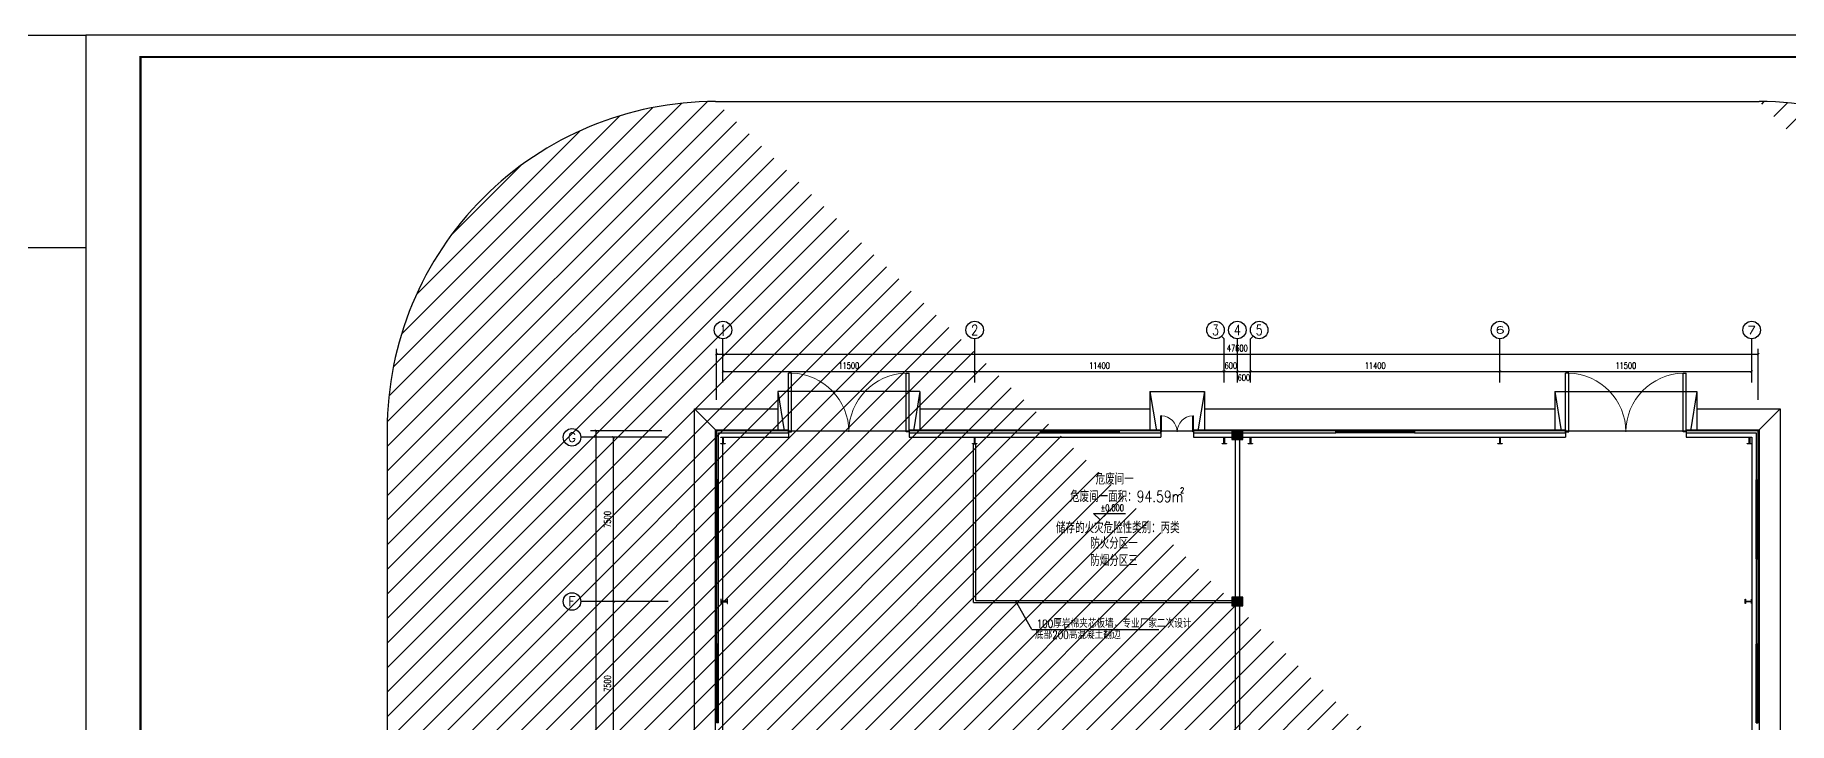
# Model space of a CAD drawing. Extents: x 4532298 to 10139194, y -639876 to -207028.
# Drawn here: x 5225717 to 5305847, y -322187 to -290759 of the extents above; entities that cross this region are included whole.
import ezdxf
from ezdxf.enums import TextEntityAlignment as Align

# ---------------------------------------------------------------- set-up
doc = ezdxf.new("R2010")
doc.units = 0
doc.header["$LTSCALE"] = 1000
doc.header["$MEASUREMENT"] = 0
doc.layers.get('0').update_dxf_attribs({"linetype": 'CONTINUOUS'})
doc.layers.get('Defpoints').update_dxf_attribs({"linetype": 'CONTINUOUS'})
for name, color, linetype in [('AXIS_TEXT', 7, 'CONTINUOUS'), ('PUB_HATCH', 8, 'CONTINUOUS'), ('PUB_TITLE', 4, 'CONTINUOUS'), ('WALL', 2, 'CONTINUOUS'), ('建筑底图', 251, 'CONTINUOUS')]:
    doc.layers.add(name, color=color, linetype=linetype)
doc.styles.add('_HZTXT', font='txt.shx', dxfattribs={"width": 0.8, "bigfont": 'HZTXT.shx'})
doc.styles.add('_TCH_AXIS', font='COMPLEX', dxfattribs={"bigfont": 'GBCBIG'})
doc.styles.add('_TCH_DIM', font='SIMPLEX', dxfattribs={"bigfont": 'GBCBIG'})
doc.styles.add('_TCH_DIM_T3', font='SIMPLEX', dxfattribs={"width": 0.705882, "bigfont": 'GBCBIG'})
doc.styles.add('COMPLEX', font='COMPLEX')
doc.dimstyles.new('_TCH_ARCH&&100', dxfattribs={"dimtxt": 297.5, "dimasz": 100, "dimexe": 250, "dimexo": 300, "dimgap": 126.25, "dimtad": 1, "dimdec": 0, "dimzin": 0, "dimdsep": 46, "dimtxsty": '_TCH_DIM_T3', "dimblk": 'ARCHTICK', "dimcen": 0.09, "dimclrt": 7, "dimazin": 2, "dimtfac": 1, "dimtdec": 0, "dimtix": 1, "dimtmove": 2, "dimatfit": 3, "dimfxl": 0, "dimtolj": 1, "dimtzin": 0, "dimarcsym": 0})

# ---------------------------------------------------------------- blocks, each defined once
blk = doc.blocks.new('_AXISO')
blk.add_circle((0, 0), 0.5)
at = {"layer": 'AXIS_TEXT', "style": 'COMPLEX', "width": 1.041667}
blk.add_attdef('A', text='', height=0.56, dxfattribs=at).set_placement((-0.25, -0.28), (0.25, -0.28), align=Align.FIT)
blk = doc.blocks.new('_ArchTick')
at = {"color": 0, "linetype": 'ByBlock', "const_width": 0.4}
blk.add_lwpolyline([(-0.5, -0.5), (0.5, 0.5)], dxfattribs=at)
blk = doc.blocks.new('*D1032')
at = {"layer": 'Defpoints', "color": 0, "transparency": 16777216}
for p in [(5251346, -308837), (5254646, -308837), (5254646, -354437)]:
    blk.add_point(p, dxfattribs=at)
at = {"layer": '建筑底图', "color": 0, "lineweight": -2, "transparency": 16777216}
for p, q in [((5254346, -308837), (5251096, -308837)), ((5251346, -354437), (5251346, -308837)), ((5254346, -354437), (5251096, -354437))]:
    blk.add_line(p, q, dxfattribs=at)
at = {"layer": '建筑底图', "color": 0, "lineweight": -2, "transparency": 16777216, "xscale": 100, "yscale": 100, "zscale": 100}
for p, rotation in [((5251346, -308837), 90), ((5251346, -354437), 270)]:
    blk.add_blockref('_ArchTick', p, dxfattribs=dict(at, rotation=rotation))
at = {"layer": '建筑底图', "color": 7, "transparency": 16777216, "insert": (5251071, -331637), "char_height": 297.5, "attachment_point": 5, "rotation": 90, "style": '_TCH_DIM_T3'}
blk.add_mtext('\\A1;45600', dxfattribs=at)
blk = doc.blocks.new('*D1037')
at = {"layer": 'Defpoints', "color": 0, "transparency": 16777216}
for p in [(5252146, -316637), (5254646, -316637), (5254646, -324137)]:
    blk.add_point(p, dxfattribs=at)
at = {"layer": '建筑底图', "color": 0, "lineweight": -2, "transparency": 16777216}
for p, q in [((5254346, -316637), (5251896, -316637)), ((5252146, -324137), (5252146, -316637)), ((5254346, -324137), (5251896, -324137))]:
    blk.add_line(p, q, dxfattribs=at)
at = {"layer": '建筑底图', "color": 0, "lineweight": -2, "transparency": 16777216, "xscale": 100, "yscale": 100, "zscale": 100}
for p, rotation in [((5252146, -316637), 90), ((5252146, -324137), 270)]:
    blk.add_blockref('_ArchTick', p, dxfattribs=dict(at, rotation=rotation))
at = {"layer": '建筑底图', "color": 7, "transparency": 16777216, "insert": (5251871, -320387), "char_height": 297.5, "attachment_point": 5, "rotation": 90, "style": '_TCH_DIM_T3'}
blk.add_mtext('\\A1;7500', dxfattribs=at)
blk = doc.blocks.new('*D1038')
at = {"layer": 'Defpoints', "color": 0, "transparency": 16777216}
for p in [(5252146, -309137), (5254646, -309137), (5254646, -316637)]:
    blk.add_point(p, dxfattribs=at)
at = {"layer": '建筑底图', "color": 0, "lineweight": -2, "transparency": 16777216}
for p, q in [((5254346, -309137), (5251896, -309137)), ((5252146, -316637), (5252146, -309137)), ((5254346, -316637), (5251896, -316637))]:
    blk.add_line(p, q, dxfattribs=at)
at = {"layer": '建筑底图', "color": 0, "lineweight": -2, "transparency": 16777216, "xscale": 100, "yscale": 100, "zscale": 100}
for p, rotation in [((5252146, -309137), 90), ((5252146, -316637), 270)]:
    blk.add_blockref('_ArchTick', p, dxfattribs=dict(at, rotation=rotation))
at = {"layer": '建筑底图', "color": 7, "transparency": 16777216, "insert": (5251871, -312887), "char_height": 297.5, "attachment_point": 5, "rotation": 90, "style": '_TCH_DIM_T3'}
blk.add_mtext('\\A1;7500', dxfattribs=at)
blk = doc.blocks.new('*D1039')
at = {"layer": 'Defpoints', "color": 0, "transparency": 16777216}
for p in [(5304446, -305337), (5256846, -307732), (5304446, -307732)]:
    blk.add_point(p, dxfattribs=at)
at = {"layer": '建筑底图', "color": 0, "lineweight": -2, "transparency": 16777216}
for p, q in [((5256846, -307432), (5256846, -305087)), ((5304446, -307432), (5304446, -305087)), ((5256846, -305337), (5304446, -305337))]:
    blk.add_line(p, q, dxfattribs=at)
at = {"layer": '建筑底图', "color": 0, "lineweight": -2, "transparency": 16777216, "xscale": 100, "yscale": 100, "zscale": 100, "rotation": 180}
blk.add_blockref('_ArchTick', (5256846, -305337), dxfattribs=at)
at = {"layer": '建筑底图', "color": 0, "lineweight": -2, "transparency": 16777216, "xscale": 100, "yscale": 100, "zscale": 100}
blk.add_blockref('_ArchTick', (5304446, -305337), dxfattribs=at)
at = {"layer": '建筑底图', "color": 7, "transparency": 16777216, "insert": (5280646, -305062), "char_height": 297.5, "attachment_point": 5, "style": '_TCH_DIM_T3'}
blk.add_mtext('\\A1;47600', dxfattribs=at)
blk = doc.blocks.new('*D1040')
at = {"layer": 'Defpoints', "color": 0, "transparency": 16777216}
for p in [(5257146, -306637), (5268646, -306137), (5268646, -306637)]:
    blk.add_point(p, dxfattribs=at)
at = {"layer": '建筑底图', "color": 0, "lineweight": -2, "transparency": 16777216}
for p, q in [((5257146, -306337), (5257146, -305887)), ((5268646, -306337), (5268646, -305887)), ((5257146, -306137), (5268646, -306137))]:
    blk.add_line(p, q, dxfattribs=at)
at = {"layer": '建筑底图', "color": 0, "lineweight": -2, "transparency": 16777216, "xscale": 100, "yscale": 100, "zscale": 100, "rotation": 180}
blk.add_blockref('_ArchTick', (5257146, -306137), dxfattribs=at)
at = {"layer": '建筑底图', "color": 0, "lineweight": -2, "transparency": 16777216, "xscale": 100, "yscale": 100, "zscale": 100}
blk.add_blockref('_ArchTick', (5268646, -306137), dxfattribs=at)
at = {"layer": '建筑底图', "color": 7, "transparency": 16777216, "insert": (5262896, -305862), "char_height": 297.5, "attachment_point": 5, "style": '_TCH_DIM_T3'}
blk.add_mtext('\\A1;11500', dxfattribs=at)
blk = doc.blocks.new('*D1041')
at = {"layer": 'Defpoints', "color": 0, "transparency": 16777216}
for p in [(5268646, -306637), (5280046, -306137), (5280046, -306637)]:
    blk.add_point(p, dxfattribs=at)
at = {"layer": '建筑底图', "color": 0, "lineweight": -2, "transparency": 16777216}
for p, q in [((5268646, -306337), (5268646, -305887)), ((5280046, -306337), (5280046, -305887)), ((5268646, -306137), (5280046, -306137))]:
    blk.add_line(p, q, dxfattribs=at)
at = {"layer": '建筑底图', "color": 0, "lineweight": -2, "transparency": 16777216, "xscale": 100, "yscale": 100, "zscale": 100, "rotation": 180}
blk.add_blockref('_ArchTick', (5268646, -306137), dxfattribs=at)
at = {"layer": '建筑底图', "color": 0, "lineweight": -2, "transparency": 16777216, "xscale": 100, "yscale": 100, "zscale": 100}
blk.add_blockref('_ArchTick', (5280046, -306137), dxfattribs=at)
at = {"layer": '建筑底图', "color": 7, "transparency": 16777216, "insert": (5274346, -305862), "char_height": 297.5, "attachment_point": 5, "style": '_TCH_DIM_T3'}
blk.add_mtext('\\A1;11400', dxfattribs=at)
blk = doc.blocks.new('*D1042')
at = {"layer": 'Defpoints', "color": 0, "transparency": 16777216}
for p in [(5280046, -306637), (5280646, -306137), (5280646, -306637)]:
    blk.add_point(p, dxfattribs=at)
at = {"layer": '建筑底图', "color": 0, "lineweight": -2, "transparency": 16777216}
for p, q in [((5280046, -306337), (5280046, -305887)), ((5280646, -306337), (5280646, -305887)), ((5280046, -306137), (5279946, -306137)), ((5280046, -306137), (5280646, -306137)), ((5280646, -306137), (5280746, -306137))]:
    blk.add_line(p, q, dxfattribs=at)
at = {"layer": '建筑底图', "color": 0, "lineweight": -2, "transparency": 16777216, "xscale": 100, "yscale": 100, "zscale": 100}
blk.add_blockref('_ArchTick', (5280046, -306137), dxfattribs=at)
at = {"layer": '建筑底图', "color": 0, "lineweight": -2, "transparency": 16777216, "xscale": 100, "yscale": 100, "zscale": 100, "rotation": 180}
blk.add_blockref('_ArchTick', (5280646, -306137), dxfattribs=at)
at = {"layer": '建筑底图', "color": 7, "transparency": 16777216, "insert": (5280346, -305862), "char_height": 297.5, "attachment_point": 5, "style": '_TCH_DIM_T3'}
blk.add_mtext('\\A1;600', dxfattribs=at)
blk = doc.blocks.new('*D1043')
at = {"layer": 'Defpoints', "color": 0, "transparency": 16777216}
for p in [(5280646, -306637), (5281246, -306137), (5281246, -306637)]:
    blk.add_point(p, dxfattribs=at)
at = {"layer": '建筑底图', "color": 0, "lineweight": -2, "transparency": 16777216}
for p, q in [((5280646, -306337), (5280646, -305887)), ((5281246, -306337), (5281246, -305887)), ((5280646, -306137), (5281246, -306137))]:
    blk.add_line(p, q, dxfattribs=at)
at = {"layer": '建筑底图', "color": 0, "lineweight": -2, "transparency": 16777216, "xscale": 100, "yscale": 100, "zscale": 100, "rotation": 180}
blk.add_blockref('_ArchTick', (5280646, -306137), dxfattribs=at)
at = {"layer": '建筑底图', "color": 0, "lineweight": -2, "transparency": 16777216, "xscale": 100, "yscale": 100, "zscale": 100}
blk.add_blockref('_ArchTick', (5281246, -306137), dxfattribs=at)
at = {"layer": '建筑底图', "color": 7, "transparency": 16777216, "insert": (5280946, -306412), "char_height": 297.5, "attachment_point": 5, "style": '_TCH_DIM_T3'}
blk.add_mtext('\\A1;600', dxfattribs=at)
blk = doc.blocks.new('*D1044')
at = {"layer": 'Defpoints', "color": 0, "transparency": 16777216}
for p in [(5281246, -306637), (5292646, -306137), (5292646, -306637)]:
    blk.add_point(p, dxfattribs=at)
at = {"layer": '建筑底图', "color": 0, "lineweight": -2, "transparency": 16777216}
for p, q in [((5281246, -306337), (5281246, -305887)), ((5292646, -306337), (5292646, -305887)), ((5281246, -306137), (5292646, -306137))]:
    blk.add_line(p, q, dxfattribs=at)
at = {"layer": '建筑底图', "color": 0, "lineweight": -2, "transparency": 16777216, "xscale": 100, "yscale": 100, "zscale": 100, "rotation": 180}
blk.add_blockref('_ArchTick', (5281246, -306137), dxfattribs=at)
at = {"layer": '建筑底图', "color": 0, "lineweight": -2, "transparency": 16777216, "xscale": 100, "yscale": 100, "zscale": 100}
blk.add_blockref('_ArchTick', (5292646, -306137), dxfattribs=at)
at = {"layer": '建筑底图', "color": 7, "transparency": 16777216, "insert": (5286946, -305862), "char_height": 297.5, "attachment_point": 5, "style": '_TCH_DIM_T3'}
blk.add_mtext('\\A1;11400', dxfattribs=at)
blk = doc.blocks.new('*D1045')
at = {"layer": 'Defpoints', "color": 0, "transparency": 16777216}
for p in [(5292646, -306637), (5304146, -306137), (5304146, -306637)]:
    blk.add_point(p, dxfattribs=at)
at = {"layer": '建筑底图', "color": 0, "lineweight": -2, "transparency": 16777216}
for p, q in [((5292646, -306337), (5292646, -305887)), ((5304146, -306337), (5304146, -305887)), ((5292646, -306137), (5304146, -306137))]:
    blk.add_line(p, q, dxfattribs=at)
at = {"layer": '建筑底图', "color": 0, "lineweight": -2, "transparency": 16777216, "xscale": 100, "yscale": 100, "zscale": 100, "rotation": 180}
blk.add_blockref('_ArchTick', (5292646, -306137), dxfattribs=at)
at = {"layer": '建筑底图', "color": 0, "lineweight": -2, "transparency": 16777216, "xscale": 100, "yscale": 100, "zscale": 100}
blk.add_blockref('_ArchTick', (5304146, -306137), dxfattribs=at)
at = {"layer": '建筑底图', "color": 7, "transparency": 16777216, "insert": (5298396, -305862), "char_height": 297.5, "attachment_point": 5, "style": '_TCH_DIM_T3'}
blk.add_mtext('\\A1;11500', dxfattribs=at)
blk = doc.blocks.new('$TCHSYS$WIN2D')
for p, q in [((-0.5, 0.5), (0.5, 0.5)), ((-0.5, 0.5), (-0.5, -0.5)), ((0.5, 0.5), (0.5, -0.5)), ((0.5, 0.167), (-0.5, 0.167)), ((0.5, -0.167), (-0.5, -0.167)), ((-0.5, -0.5), (0.5, -0.5))]:
    blk.add_line(p, q)
blk = doc.blocks.new('$DorLib2D$00000002')
for p, q in [((-0.5, 0), (-0.5, 0.4875)), ((-0.475, 0.4875), (-0.5, 0.4875)), ((-0.475, 0), (-0.475, 0.4875)), ((0.475, 0), (0.475, 0.4875)), ((0.475, 0.4875), (0.5, 0.4875)), ((0.5, 0), (0.5, 0.4875)), ((-0.5, 0), (-0.475, 0)), ((0.5, 0), (0.475, 0))]:
    blk.add_line(p, q)
at = {"lineweight": 13}
for centre, start, end in [((-0.4875, 0), 0, 88.53072), ((0.4875, 0), 91.46928, 180)]:
    blk.add_arc(centre, 0.4875, start, end, dxfattribs=at)
blk = doc.blocks.new('_FZH')
blk.add_lwpolyline([(-0.5, -0.5), (0.5, -0.5), (0.5, 0.5), (-0.5, 0.5)], close=True)
at = {"layer": 'PUB_HATCH'}
blk.add_solid([(-0.5, -0.5), (0.5, -0.5), (-0.5, 0.5), (0.5, 0.5)], dxfattribs=at)

msp = doc.modelspace()

# ---------------------------------------------------------------- hatches: boundary and pattern name
h = msp.add_hatch()
h.set_pattern_fill('ANSI31', color=1, scale=500)
h.set_pattern_definition([(45, (-77519.9, -11738.2), (-561.26601, 561.26601), [])])
edge = h.paths.add_edge_path()
edge.add_arc((5304486.1, -308796.5), 15000, 359.999991, 450.000064)
edge.add_line((5319486.1, -308796.5), (5319486.1, -354476.5))
edge.add_line((5256806.1, -293796.5), (5304486.1, -293796.5))
edge.add_arc((5256806.1, -308796.5), 15000, 90, 180.000009)
edge.add_line((5241806.1, -308796.5), (5241806.1, -354476.5))
edge.add_arc((5256806.1, -354476.5), 15000, 179.999991, 270)
edge.add_line((5304486.1, -369476.5), (5256806.1, -369476.5))
edge.add_arc((5304486.1, -354476.5), 15000, 270, 360)
at = {"layer": '建筑底图'}
for points in [[(5260146.1, -308836.5), (5256846.1, -308836.5), (5256876.1, -308866.5), (5260116.1, -308866.5)], [(5256846.1, -308836.5), (5256846.1, -311086.5), (5256876.1, -311056.5), (5256876.1, -308866.5)], [(5256946.1, -308936.5), (5260146.1, -308936.5), (5260116.1, -308906.5), (5256916.1, -308906.5)], [(5256946.1, -311086.5), (5256946.1, -308936.5), (5256916.1, -308906.5), (5256916.1, -311056.5)], [(5257156.1, -309420.5), (5257246.1, -309420.5), (5257246.1, -309436.5), (5257046.1, -309436.5), (5257046.1, -309420.5), (5257136.1, -309420.5), (5257136.1, -309152.5), (5257046.1, -309152.5), (5257046.1, -309136.5), (5257246.1, -309136.5), (5257246.1, -309152.5), (5257156.1, -309152.5)], [(5260146.1, -308936.5), (5260146.1, -308836.5), (5260116.1, -308866.5), (5260116.1, -308906.5)], [(5271646.1, -308836.5), (5265646.1, -308836.5), (5265676.1, -308866.5), (5271616.1, -308866.5)], [(5265646.1, -308836.5), (5265646.1, -308936.5), (5265676.1, -308906.5), (5265676.1, -308866.5)], [(5265646.1, -308936.5), (5271646.1, -308936.5), (5271616.1, -308906.5), (5265676.1, -308906.5)], [(5268656.1, -309420.5), (5268746.1, -309420.5), (5268746.1, -309436.5), (5268546.1, -309436.5), (5268546.1, -309420.5), (5268636.1, -309420.5), (5268636.1, -309152.5), (5268546.1, -309152.5), (5268546.1, -309136.5), (5268746.1, -309136.5), (5268746.1, -309152.5), (5268656.1, -309152.5)], [(5271646.1, -308936.5), (5271646.1, -308836.5), (5271616.1, -308866.5), (5271616.1, -308906.5)], [(5277146.1, -308836.5), (5275246.1, -308836.5), (5275276.1, -308866.5), (5277116.1, -308866.5)], [(5275246.1, -308836.5), (5275246.1, -308936.5), (5275276.1, -308906.5), (5275276.1, -308866.5)], [(5275246.1, -308936.5), (5277146.1, -308936.5), (5277116.1, -308906.5), (5275276.1, -308906.5)], [(5277146.1, -308936.5), (5277146.1, -308836.5), (5277116.1, -308866.5), (5277116.1, -308906.5)], [(5280396.1, -308866.5), (5280396.1, -308836.5), (5278646.1, -308836.5), (5278676.1, -308866.5)], [(5278646.1, -308836.5), (5278646.1, -308936.5), (5278676.1, -308906.5), (5278676.1, -308866.5)], [(5280396.1, -308936.5), (5280396.1, -308906.5), (5278676.1, -308906.5), (5278646.1, -308936.5)], [(5280056.1, -309420.5), (5280146.1, -309420.5), (5280146.1, -309436.5), (5279946.1, -309436.5), (5279946.1, -309420.5), (5280036.1, -309420.5), (5280036.1, -309152.5), (5279946.1, -309152.5), (5279946.1, -309136.5), (5280146.1, -309136.5), (5280146.1, -309152.5), (5280056.1, -309152.5)], [(5280896.1, -308836.5), (5280396.1, -308836.5), (5280436.1, -308876.5), (5280856.1, -308876.5)], [(5280396.1, -308836.5), (5280396.1, -309236.5), (5280436.1, -309196.5), (5280436.1, -308876.5)], [(5280396.1, -309236.5), (5280896.1, -309236.5), (5280856.1, -309196.5), (5280436.1, -309196.5)], [(5280546.1, -316436.5), (5280586.1, -316436.5), (5280586.1, -309236.5), (5280546.1, -309236.5)], [(5280706.1, -316436.5), (5280746.1, -316436.5), (5280746.1, -309236.5), (5280706.1, -309236.5)], [(5280896.1, -309236.5), (5280896.1, -308836.5), (5280856.1, -308876.5), (5280856.1, -309196.5)], [(5280896.1, -308836.5), (5280896.1, -308866.5), (5285116.1, -308866.5), (5285146.1, -308836.5)], [(5280896.1, -308906.5), (5280896.1, -308936.5), (5285146.1, -308936.5), (5285116.1, -308906.5)], [(5281256.1, -309420.5), (5281346.1, -309420.5), (5281346.1, -309436.5), (5281146.1, -309436.5), (5281146.1, -309420.5), (5281236.1, -309420.5), (5281236.1, -309152.5), (5281146.1, -309152.5), (5281146.1, -309136.5), (5281346.1, -309136.5), (5281346.1, -309152.5), (5281256.1, -309152.5)], [(5285146.1, -308936.5), (5285146.1, -308836.5), (5285116.1, -308866.5), (5285116.1, -308906.5)], [(5295646.1, -308836.5), (5288746.1, -308836.5), (5288776.1, -308866.5), (5295616.1, -308866.5)], [(5288746.1, -308836.5), (5288746.1, -308936.5), (5288776.1, -308906.5), (5288776.1, -308866.5)], [(5288746.1, -308936.5), (5295646.1, -308936.5), (5295616.1, -308906.5), (5288776.1, -308906.5)], [(5292656.1, -309420.5), (5292746.1, -309420.5), (5292746.1, -309436.5), (5292546.1, -309436.5), (5292546.1, -309420.5), (5292636.1, -309420.5), (5292636.1, -309152.5), (5292546.1, -309152.5), (5292546.1, -309136.5), (5292746.1, -309136.5), (5292746.1, -309152.5), (5292656.1, -309152.5)], [(5295646.1, -308936.5), (5295646.1, -308836.5), (5295616.1, -308866.5), (5295616.1, -308906.5)], [(5304446.1, -308836.5), (5301146.1, -308836.5), (5301176.1, -308866.5), (5304416.1, -308866.5)], [(5301146.1, -308836.5), (5301146.1, -308936.5), (5301176.1, -308906.5), (5301176.1, -308866.5)], [(5301146.1, -308936.5), (5304346.1, -308936.5), (5304376.1, -308906.5), (5301176.1, -308906.5)], [(5304056.1, -309420.5), (5304146.1, -309420.5), (5304146.1, -309436.5), (5303946.1, -309436.5), (5303946.1, -309420.5), (5304036.1, -309420.5), (5304036.1, -309152.5), (5303946.1, -309152.5), (5303946.1, -309136.5), (5304146.1, -309136.5), (5304146.1, -309152.5), (5304056.1, -309152.5)], [(5304346.1, -308936.5), (5304346.1, -311086.5), (5304376.1, -311056.5), (5304376.1, -308906.5)], [(5304446.1, -311086.5), (5304446.1, -308836.5), (5304416.1, -308866.5), (5304416.1, -311056.5)], [(5268596.1, -316686.5), (5268596.1, -309436.5), (5268616.1, -309436.5), (5268616.1, -316666.5)], [(5268596.1, -309436.5), (5268696.1, -309436.5), (5268696.1, -309456.5), (5268596.1, -309456.5)], [(5268696.1, -316586.5), (5268696.1, -309436.5), (5268676.1, -309436.5), (5268676.1, -316606.5)], [(5256846.1, -311086.5), (5256946.1, -311086.5), (5256916.1, -311056.5), (5256876.1, -311056.5)], [(5304346.1, -311086.5), (5304446.1, -311086.5), (5304416.1, -311056.5), (5304376.1, -311056.5)], [(5256946.1, -314686.5), (5256846.1, -314686.5), (5256876.1, -314716.5), (5256916.1, -314716.5)], [(5256846.1, -314686.5), (5256846.1, -318586.5), (5256876.1, -318556.5), (5256876.1, -314716.5)], [(5256946.1, -318586.5), (5256946.1, -314686.5), (5256916.1, -314716.5), (5256916.1, -318556.5)], [(5304446.1, -314686.5), (5304346.1, -314686.5), (5304376.1, -314716.5), (5304416.1, -314716.5)], [(5304346.1, -314686.5), (5304346.1, -318586.5), (5304376.1, -318556.5), (5304376.1, -314716.5)], [(5304446.1, -318586.5), (5304446.1, -314686.5), (5304416.1, -314716.5), (5304416.1, -318556.5)], [(5280896.1, -316436.5), (5280396.1, -316436.5), (5280436.1, -316476.5), (5280856.1, -316476.5)], [(5280396.1, -316436.5), (5280396.1, -316836.5), (5280436.1, -316796.5), (5280436.1, -316476.5)], [(5280896.1, -316836.5), (5280896.1, -316436.5), (5280856.1, -316476.5), (5280856.1, -316796.5)], [(5257330.1, -316646.5), (5257330.1, -316736.5), (5257346.1, -316736.5), (5257346.1, -316536.5), (5257330.1, -316536.5), (5257330.1, -316626.5), (5257062.1, -316626.5), (5257062.1, -316536.5), (5257046.1, -316536.5), (5257046.1, -316736.5), (5257062.1, -316736.5), (5257062.1, -316646.5)], [(5268596.1, -316686.5), (5280396.1, -316686.5), (5280396.1, -316666.5), (5268616.1, -316666.5)], [(5268696.1, -316586.5), (5268676.1, -316606.5), (5280396.1, -316606.5), (5280396.1, -316586.5)], [(5280396.1, -316836.5), (5280896.1, -316836.5), (5280856.1, -316796.5), (5280436.1, -316796.5)], [(5280546.1, -323936.5), (5280586.1, -323936.5), (5280586.1, -316836.5), (5280546.1, -316836.5)], [(5280706.1, -323936.5), (5280746.1, -323936.5), (5280746.1, -316836.5), (5280706.1, -316836.5)], [(5303862.1, -316646.5), (5303862.1, -316736.5), (5303846.1, -316736.5), (5303846.1, -316536.5), (5303862.1, -316536.5), (5303862.1, -316626.5), (5304130.1, -316626.5), (5304130.1, -316536.5), (5304146.1, -316536.5), (5304146.1, -316736.5), (5304130.1, -316736.5), (5304130.1, -316646.5)], [(5256846.1, -318586.5), (5256946.1, -318586.5), (5256916.1, -318556.5), (5256876.1, -318556.5)], [(5304346.1, -318586.5), (5304446.1, -318586.5), (5304416.1, -318556.5), (5304376.1, -318556.5)]]:
    msp.add_hatch(color=256, dxfattribs=at).paths.add_polyline_path(points)

# ---------------------------------------------------------------- linework, layer by layer
at = {"color": 1}
for p, q in [((5256806.1, -293796.5), (5304486.1, -293796.5)), ((5241806.1, -308796.5), (5241806.1, -354476.5))]:
    msp.add_line(p, q, dxfattribs=at)
for centre, start, end in [((5256806.1, -308796.5), 90, 180.000009), ((5304486.1, -308796.5), 359.999991, 90.000064)]:
    msp.add_arc(centre, 15000, start, end, dxfattribs=at)
at = {"layer": 'PUB_TITLE'}
msp.add_lwpolyline([(5228032, -374858.8), (5346932, -374858.8), (5346932, -290758.8), (5228032, -290758.8)], close=True, dxfattribs=at)
at = {"layer": 'PUB_TITLE', "const_width": 100}
msp.add_lwpolyline([(5230532, -373858.8), (5345932, -373858.8), (5345932, -291758.8), (5230532, -291758.8)], close=True, dxfattribs=at)
at = {"layer": 'WALL', "color": 1, "ltscale": 10}
msp.add_lwpolyline([(5215300.3, -290758.8), (5228032, -290758.8), (5228032, -300473.9), (5215300.3, -300473.9)], close=True, dxfattribs=at)
at = {"layer": '建筑底图'}
for p, q in [((5257146.1, -306636.5), (5257146.1, -304636.5)), ((5268646.1, -306636.5), (5268646.1, -304636.5)), ((5279929, -304519.4), (5280046.1, -304636.5)), ((5280046.1, -306636.5), (5280046.1, -304636.5)), ((5280646.1, -306636.5), (5280646.1, -304636.5)), ((5281363.3, -304519.4), (5281246.1, -304636.5)), ((5281246.1, -306636.5), (5281246.1, -304636.5)), ((5292646.1, -306636.5), (5292646.1, -304636.5)), ((5304146.1, -306636.5), (5304146.1, -304636.5)), ((5259646.1, -307036.5), (5259646.1, -308836.5)), ((5259646.1, -307036.5), (5259946.1, -308836.5)), ((5266146.1, -307036.5), (5259646.1, -307036.5)), ((5266146.1, -307036.5), (5265846.1, -308836.5)), ((5266146.1, -307036.5), (5266146.1, -308836.5)), ((5276646.1, -307036.5), (5276646.1, -308836.5)), ((5276646.1, -307036.5), (5276946.1, -308836.5)), ((5276646.1, -307036.5), (5279146.1, -307036.5)), ((5279146.1, -307036.5), (5278846.1, -308836.5)), ((5279146.1, -307036.5), (5279146.1, -308836.5)), ((5295146.1, -307036.5), (5295146.1, -308836.5)), ((5295146.1, -307036.5), (5295446.1, -308836.5)), ((5295146.1, -307036.5), (5301646.1, -307036.5)), ((5301646.1, -307036.5), (5301346.1, -308836.5)), ((5301646.1, -307036.5), (5301646.1, -308836.5)), ((5256806.1, -308796.5), (5255846.1, -307836.5)), ((5304486.1, -308796.5), (5305446.1, -307836.5)), ((5254646.1, -309136.5), (5250646.1, -309136.5)), ((5260146.1, -308836.5), (5256846.1, -308836.5)), ((5256846.1, -308836.5), (5256846.1, -311086.5)), ((5256946.1, -308936.5), (5260146.1, -308936.5)), ((5256946.1, -311086.5), (5256946.1, -308936.5)), ((5260146.1, -308796.5), (5260146.1, -308836.5)), ((5260146.1, -308936.5), (5260146.1, -308836.5)), ((5260146.1, -308836.5), (5265646.1, -308836.5)), ((5260146.1, -308936.5), (5260146.1, -309136.5)), ((5265646.1, -308796.5), (5265646.1, -308836.5)), ((5271646.1, -308836.5), (5265646.1, -308836.5)), ((5265646.1, -308836.5), (5265646.1, -308936.5)), ((5265646.1, -308936.5), (5265646.1, -309136.5)), ((5265646.1, -308936.5), (5271646.1, -308936.5)), ((5271646.1, -308936.5), (5271646.1, -308836.5)), ((5277146.1, -308836.5), (5275246.1, -308836.5)), ((5275246.1, -308836.5), (5275246.1, -308936.5)), ((5275246.1, -308936.5), (5277146.1, -308936.5)), ((5277146.1, -308796.5), (5277146.1, -309136.5)), ((5277146.1, -308836.5), (5278646.1, -308836.5)), ((5277146.1, -308936.5), (5277146.1, -308836.5)), ((5278646.1, -308796.5), (5278646.1, -309136.5)), ((5280396.1, -308836.5), (5278646.1, -308836.5)), ((5278646.1, -308836.5), (5278646.1, -308936.5)), ((5278646.1, -308936.5), (5280396.1, -308936.5)), ((5280546.1, -309236.5), (5280546.1, -316436.5)), ((5280746.1, -309236.5), (5280746.1, -316436.5)), ((5285146.1, -308836.5), (5280896.1, -308836.5)), ((5280896.1, -308936.5), (5285146.1, -308936.5)), ((5285146.1, -308936.5), (5285146.1, -308836.5)), ((5295646.1, -308836.5), (5288746.1, -308836.5)), ((5288746.1, -308836.5), (5288746.1, -308936.5)), ((5288746.1, -308936.5), (5295646.1, -308936.5)), ((5295646.1, -308796.5), (5295646.1, -308836.5)), ((5295646.1, -308936.5), (5295646.1, -308836.5)), ((5295646.1, -308836.5), (5301146.1, -308836.5)), ((5295646.1, -308936.5), (5295646.1, -309136.5)), ((5301146.1, -308796.5), (5301146.1, -308836.5)), ((5304446.1, -308836.5), (5301146.1, -308836.5)), ((5301146.1, -308836.5), (5301146.1, -308936.5)), ((5301146.1, -308936.5), (5301146.1, -309136.5)), ((5301146.1, -308936.5), (5304346.1, -308936.5)), ((5304346.1, -308936.5), (5304346.1, -311086.5)), ((5304446.1, -311086.5), (5304446.1, -308836.5)), ((5268596.1, -316686.5), (5268596.1, -309436.5)), ((5268596.1, -309436.5), (5268696.1, -309436.5)), ((5268696.1, -316586.5), (5268696.1, -309436.5)), ((5256846.1, -311086.5), (5256946.1, -311086.5)), ((5304346.1, -311086.5), (5304446.1, -311086.5)), ((5274380.4, -312913.1), (5274080.4, -312613.1)), ((5274080.4, -312613.1), (5275530.4, -312613.1)), ((5274380.4, -312913.1), (5274680.4, -312613.1)), ((5256946.1, -314686.5), (5256846.1, -314686.5)), ((5256846.1, -314686.5), (5256846.1, -318586.5)), ((5256946.1, -318586.5), (5256946.1, -314686.5)), ((5304446.1, -314686.5), (5304346.1, -314686.5)), ((5304346.1, -314686.5), (5304346.1, -318586.5)), ((5304446.1, -318586.5), (5304446.1, -314686.5)), ((5254646.1, -316636.5), (5250646.1, -316636.5)), ((5268596.1, -316686.5), (5280396.1, -316686.5)), ((5268696.1, -316586.5), (5280396.1, -316586.5)), ((5271261.4, -317911.5), (5270517.4, -316586.5)), ((5280546.1, -316836.5), (5280546.1, -323936.5)), ((5280746.1, -316836.5), (5280746.1, -323936.5)), ((5271261.4, -317911.5), (5277063.4, -317911.5)), ((5256846.1, -318586.5), (5256946.1, -318586.5)), ((5304346.1, -318586.5), (5304446.1, -318586.5))]:
    msp.add_line(p, q, dxfattribs=at)
for points in [[(5259646.1, -355436.5), (5255846.1, -355436.5), (5255846.1, -307836.5), (5259646.1, -307836.5)], [(5266146.1, -307836.5), (5276646.1, -307836.5)], [(5279146.1, -307836.5), (5295146.1, -307836.5)], [(5301646.1, -307836.5), (5305446.1, -307836.5), (5305446.1, -355436.5), (5301646.1, -355436.5)], [(5260146.1, -354476.5), (5256806.1, -354476.5), (5256806.1, -308796.5), (5260146.1, -308796.5)], [(5260146.1, -354136.5), (5257146.1, -354136.5), (5257146.1, -309136.5), (5260146.1, -309136.5)], [(5265646.1, -308796.5), (5277146.1, -308796.5)], [(5265646.1, -309136.5), (5277146.1, -309136.5)], [(5278646.1, -308796.5), (5282646.1, -308796.5)], [(5278646.1, -309136.5), (5282646.1, -309136.5)], [(5282646.1, -308796.5), (5295646.1, -308796.5)], [(5282646.1, -309136.5), (5295646.1, -309136.5)], [(5301146.1, -308796.5), (5304486.1, -308796.5), (5304486.1, -354476.5), (5301145.9, -354476.5)], [(5301146.1, -309136.5), (5304146.1, -309136.5), (5304146.1, -354136.5), (5301145.9, -354136.5)]]:
    msp.add_lwpolyline(points, dxfattribs=at)
for points in [[(5257046.1, -309136.5), (5257246.1, -309136.5), (5257246.1, -309152.5), (5257156.1, -309152.5), (5257156.1, -309420.5), (5257246.1, -309420.5), (5257246.1, -309436.5), (5257046.1, -309436.5), (5257046.1, -309420.5), (5257136.1, -309420.5), (5257136.1, -309152.5), (5257046.1, -309152.5)], [(5268546.1, -309136.5), (5268746.1, -309136.5), (5268746.1, -309152.5), (5268656.1, -309152.5), (5268656.1, -309420.5), (5268746.1, -309420.5), (5268746.1, -309436.5), (5268546.1, -309436.5), (5268546.1, -309420.5), (5268636.1, -309420.5), (5268636.1, -309152.5), (5268546.1, -309152.5)], [(5279946.1, -309136.5), (5280146.1, -309136.5), (5280146.1, -309152.5), (5280056.1, -309152.5), (5280056.1, -309420.5), (5280146.1, -309420.5), (5280146.1, -309436.5), (5279946.1, -309436.5), (5279946.1, -309420.5), (5280036.1, -309420.5), (5280036.1, -309152.5), (5279946.1, -309152.5)], [(5281146.1, -309136.5), (5281346.1, -309136.5), (5281346.1, -309152.5), (5281256.1, -309152.5), (5281256.1, -309420.5), (5281346.1, -309420.5), (5281346.1, -309436.5), (5281146.1, -309436.5), (5281146.1, -309420.5), (5281236.1, -309420.5), (5281236.1, -309152.5), (5281146.1, -309152.5)], [(5292546.1, -309136.5), (5292746.1, -309136.5), (5292746.1, -309152.5), (5292656.1, -309152.5), (5292656.1, -309420.5), (5292746.1, -309420.5), (5292746.1, -309436.5), (5292546.1, -309436.5), (5292546.1, -309420.5), (5292636.1, -309420.5), (5292636.1, -309152.5), (5292546.1, -309152.5)], [(5303946.1, -309136.5), (5304146.1, -309136.5), (5304146.1, -309152.5), (5304056.1, -309152.5), (5304056.1, -309420.5), (5304146.1, -309420.5), (5304146.1, -309436.5), (5303946.1, -309436.5), (5303946.1, -309420.5), (5304036.1, -309420.5), (5304036.1, -309152.5), (5303946.1, -309152.5)], [(5257046.1, -316536.5), (5257046.1, -316736.5), (5257062.1, -316736.5), (5257062.1, -316646.5), (5257330.1, -316646.5), (5257330.1, -316736.5), (5257346.1, -316736.5), (5257346.1, -316536.5), (5257330.1, -316536.5), (5257330.1, -316626.5), (5257062.1, -316626.5), (5257062.1, -316536.5)], [(5304146.1, -316536.5), (5304146.1, -316736.5), (5304130.1, -316736.5), (5304130.1, -316646.5), (5303862.1, -316646.5), (5303862.1, -316736.5), (5303846.1, -316736.5), (5303846.1, -316536.5), (5303862.1, -316536.5), (5303862.1, -316626.5), (5304130.1, -316626.5), (5304130.1, -316536.5)]]:
    msp.add_lwpolyline(points, close=True, dxfattribs=at)

# ---------------------------------------------------------------- block references
ref = msp.add_blockref('_AXISO', (5257146.1, -304236.5), dxfattribs=dict(at, xscale=800, yscale=800, zscale=800))
ref.add_attrib('A', '1', dxfattribs={"layer": 'AXIS_TEXT', "color": 0, "height": 514.7, "style": '_TCH_AXIS'}).set_placement((5257035.8, -304493.9), (5257256.4, -304493.9), align=Align.FIT)
ref = msp.add_blockref('_AXISO', (5268646.1, -304236.5), dxfattribs=dict(at, xscale=800, yscale=800, zscale=800))
ref.add_attrib('A', '2', dxfattribs={"layer": 'AXIS_TEXT', "color": 0, "height": 465.9, "style": '_TCH_AXIS'}).set_placement((5268490.8, -304469.5), (5268801.4, -304469.5), align=Align.FIT)
ref = msp.add_blockref('_AXISO', (5279646.1, -304236.5), dxfattribs=dict(at, xscale=800, yscale=800, zscale=800))
ref.add_attrib('A', '3', dxfattribs={"layer": 'AXIS_TEXT', "color": 0, "height": 465.9, "style": '_TCH_AXIS'}).set_placement((5279490.8, -304469.5), (5279801.4, -304469.5), align=Align.FIT)
ref = msp.add_blockref('_AXISO', (5280646.1, -304236.5), dxfattribs=dict(at, xscale=800, yscale=800, zscale=800))
ref.add_attrib('A', '4', dxfattribs={"layer": 'AXIS_TEXT', "color": 0, "height": 465.9, "style": '_TCH_AXIS', "width": 0.875}).set_placement((5280490.8, -304469.5), (5280801.4, -304469.5), align=Align.FIT)
ref = msp.add_blockref('_AXISO', (5281646.1, -304236.5), dxfattribs=dict(at, xscale=800, yscale=800, zscale=800))
ref.add_attrib('A', '5', dxfattribs={"layer": 'AXIS_TEXT', "color": 0, "height": 465.9, "style": '_TCH_AXIS'}).set_placement((5281490.8, -304469.5), (5281801.4, -304469.5), align=Align.FIT)
ref = msp.add_blockref('_AXISO', (5292646.1, -304236.5), dxfattribs=dict(at, xscale=800, yscale=800, zscale=800))
ref.add_attrib('A', '6', dxfattribs={"layer": 'AXIS_TEXT', "color": 0, "height": 328.4, "style": '_TCH_AXIS', "width": 2.071429}).set_placement((5292419.3, -304400.7), (5292872.9, -304400.7), align=Align.FIT)
ref = msp.add_blockref('_AXISO', (5304146.1, -304236.5), dxfattribs=dict(at, xscale=800, yscale=800, zscale=800))
ref.add_attrib('A', '7', dxfattribs={"layer": 'AXIS_TEXT', "color": 0, "height": 368.8, "style": '_TCH_AXIS', "width": 1.714286}).set_placement((5303935.4, -304420.9), (5304356.9, -304420.9), align=Align.FIT)
for name, p, xscale, yscale, zscale in [('$DorLib2D$00000002', (5262896.1, -308886.5), -5500, 5500, -5500), ('$DorLib2D$00000002', (5298396.1, -308886.5), 5500, 5500, 5500), ('$DorLib2D$00000002', (5277896.1, -308886.5), 1500, 1500, 1500), ('$TCHSYS$WIN2D', (5273446.1, -308886.5), 3600, -100, 3600), ('_FZH', (5280646.1, -309036.5), 500, 400, 400), ('$TCHSYS$WIN2D', (5286946.1, -308886.5), -3600, -100, -3600), ('_FZH', (5280646.1, -316636.5), 500, 400, 400)]:
    msp.add_blockref(name, p, dxfattribs=dict(at, xscale=xscale, yscale=yscale, zscale=zscale))
ref = msp.add_blockref('_AXISO', (5250246.1, -309136.5), dxfattribs=dict(at, xscale=800, yscale=800, zscale=800))
ref.add_attrib('A', 'G', dxfattribs={"layer": 'AXIS_TEXT', "color": 0, "height": 425.2, "style": '_TCH_AXIS'}).set_placement((5250063.9, -309349.1), (5250428.4, -309349.1), align=Align.FIT)
at = {"layer": '建筑底图', "xscale": 3600, "zscale": 3600, "rotation": 90}
for p, yscale in [((5256896.1, -312886.5), -100), ((5304396.1, -312886.5), 100), ((5256896.1, -320386.5), -100), ((5304396.1, -320386.5), 100)]:
    msp.add_blockref('$TCHSYS$WIN2D', p, dxfattribs=dict(at, yscale=yscale))
at = {"layer": '建筑底图'}
ref = msp.add_blockref('_AXISO', (5250246.1, -316636.5), dxfattribs=dict(at, xscale=800, yscale=800, zscale=800))
ref.add_attrib('A', 'F', dxfattribs={"layer": 'AXIS_TEXT', "color": 0, "height": 445.4, "style": '_TCH_AXIS'}).set_placement((5250076.4, -316859.2), (5250415.8, -316859.2), align=Align.FIT)

# ---------------------------------------------------------------- texts
for s, height, style, width, p in [('危废间一', 517.24, '_HZTXT', 0.8, (5274170.8, -311296.2)), ('危废间一面积：94.59m', 517.241, '_HZTXT', 0.8, (5273006, -312096.2)), ('2', 258.6, '_HZTXT', 0.8, (5278034.4, -311692.3)), ('%%P0.000', 297.5, '_TCH_DIM', 0.705882, (5274400.4, -312508.1)), ('储存的火灾危险性类别：丙类', 517.241, '_HZTXT', 0.8, (5272362, -313521.2)), ('防火分区一', 517.24, '_HZTXT', 0.8, (5273924.6, -314231.4)), ('防烟分区三', 517.24, '_HZTXT', 0.8, (5273924.6, -315019.4)), ('底部200高混凝土翻边', 365.69, '_HZTXT', 0.8, (5271399.5, -318344.8)), ('100厚岩棉夹芯板墙，专业厂家二次设计', 365.69, '_HZTXT', 0.8, (5271481, -317836.1))]:
    msp.add_text(s, height=height, dxfattribs=dict(at, style=style, width=width)).set_placement(p)

# ---------------------------------------------------------------- dimensions: what is measured, and where the dimension line sits
for p1, p2, distance, picture, middle in [((5256846.1, -307731.5), (5304446.1, -307731.5), 2395, '*D1039', (5280646.1, -305061.5)), ((5257146.1, -306636.5), (5268646.1, -306636.5), 500, '*D1040', (5262896.1, -305861.5)), ((5268646.1, -306636.5), (5280046.1, -306636.5), 500, '*D1041', (5274346.1, -305861.5)), ((5280046.1, -306636.5), (5280646.1, -306636.5), 500, '*D1042', (5280346.1, -305861.5)), ((5281246.1, -306636.5), (5292646.1, -306636.5), 500, '*D1044', (5286946.1, -305861.5)), ((5292646.1, -306636.5), (5304146.1, -306636.5), 500, '*D1045', (5298396.1, -305861.5)), ((5254646.1, -354436.5), (5254646.1, -308836.5), 3300, '*D1032', (5251071.1, -331636.5)), ((5254646.1, -316636.5), (5254646.1, -309136.5), 2500, '*D1038', (5251871.1, -312886.5)), ((5254646.1, -324136.5), (5254646.1, -316636.5), 2500, '*D1037', (5251871.1, -320386.5))]:
    dim = msp.add_aligned_dim(p1=p1, p2=p2, distance=distance, dimstyle='_TCH_ARCH&&100', dxfattribs=at)
    dim.commit()
    dim.dimension.update_dxf_attribs({"geometry": picture, "text_midpoint": middle})
dim = msp.add_linear_dim(base=(5281246.1, -306136.5), p1=(5280646.1, -306636.5), p2=(5281246.1, -306636.5), angle=360, dimstyle='_TCH_ARCH&&100', dxfattribs=at)
dim.commit()
dim.dimension.update_dxf_attribs({"geometry": '*D1043', "text_midpoint": (5280946.1, -306411.5), "dimtype": 129})

doc.saveas('drawing.dxf')
